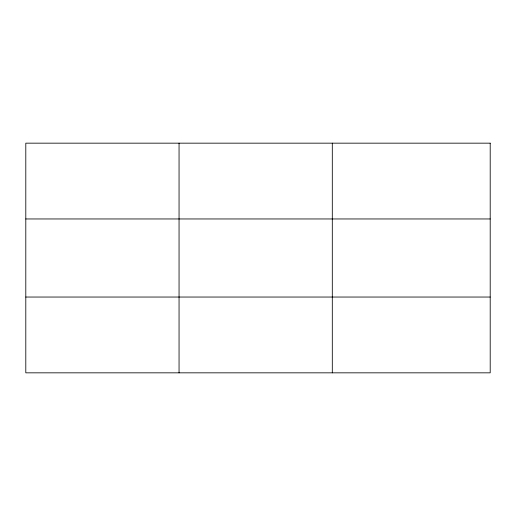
<?xml version="1.0" encoding="UTF-8"?>
<svg xmlns="http://www.w3.org/2000/svg" width="516" height="516" viewBox="0 0 516 516"><rect width="100%" height="100%" fill="white"/><g stroke="black" fill="none" stroke-linecap="round" stroke-linejoin="round"><path stroke-width="0.77" d="M179.052 143.164L179.052 372.836M332.304 143.164L332.304 372.836M25.8 218.958L490.2 218.958M25.8 297.042L490.2 297.042M490.2 143.164L490.2 372.836L25.8 372.836L25.8 143.164L490.2 143.164"/></g></svg>
